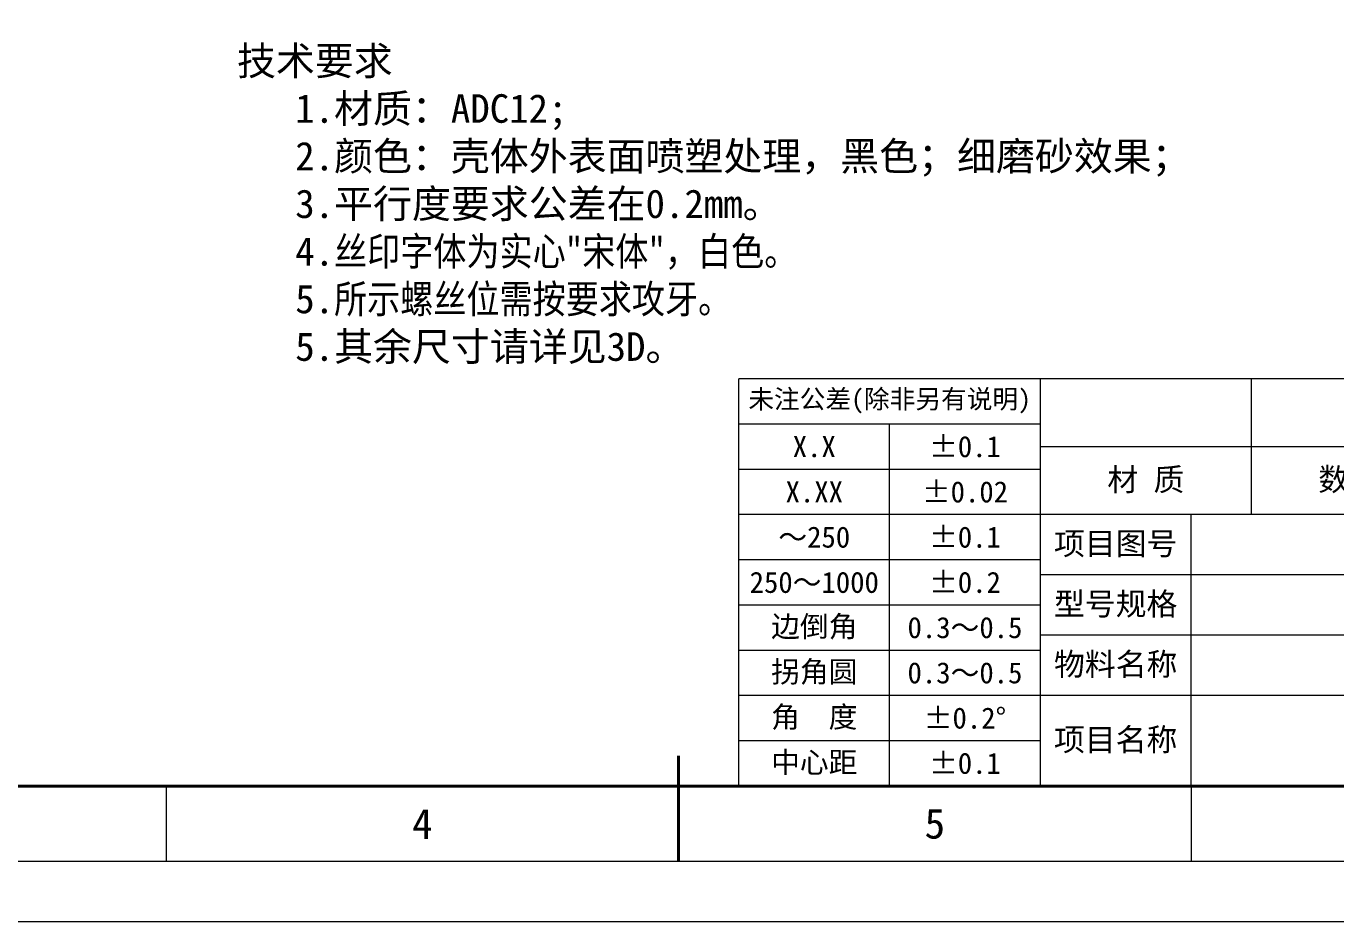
# Model space of a CAD drawing. Header units: millimetres. Extents: x 242 to 1026, y -183 to 372.
# Drawn here: x 528.5 to 757.9, y -182.7 to -25.9 of the extents above; entities that cross this region are included whole.
import ezdxf
from ezdxf.enums import TextEntityAlignment as Align

# ---------------------------------------------------------------- set-up
doc = ezdxf.new("R2010")
doc.units = ezdxf.units.MM
doc.header["$LTSCALE"] = 30.734
doc.layers.get('0').update_dxf_attribs({"linetype": 'CONTINUOUS'})
doc.layers.add('dim', color=2, linetype='CONTINUOUS', lineweight=15)
doc.layers.add('图框', color=85, linetype='CONTINUOUS', lineweight=20)
doc.layers.add('图纸边界', color=8, linetype='CONTINUOUS', lineweight=9, plot=False)
doc.styles.add('图框文字', font='')
doc.styles.get('图框文字').set_extended_font_data('SimSun')

# ---------------------------------------------------------------- blocks, each defined once
blk = doc.blocks.new('JC_A4')
at = {"layer": '图框', "lineweight": 40}
for p in [(152, 11), (152, 9)]:
    blk.add_line(p, (152, 4), dxfattribs=at)
at = {"layer": '图框'}
for p, q in [((118, 9), (118, 4)), ((186, 9), (186, 4))]:
    blk.add_line(p, q, dxfattribs=at)
blk.add_lwpolyline([(4, 206), (293, 206), (293, 4), (4, 4)], close=True, dxfattribs=at)
at = {"layer": '图框', "lineweight": 40}
blk.add_lwpolyline([(16, 201), (288, 201), (288, 9), (16, 9)], close=True, dxfattribs=at)
at = {"layer": '图纸边界'}
blk.add_lwpolyline([(0, 210), (297, 210), (297, 0), (0, 0)], close=True, dxfattribs=at)
at = {"layer": '图框', "char_height": 2, "attachment_point": 5, "style": '图框文字'}
for s, insert in [('4', (135, 6.5)), ('5', (169, 6.5))]:
    blk.add_mtext(s, dxfattribs=dict(at, insert=insert))
blk = doc.blocks.new('JC-TITTLE')
at = {"layer": '图框'}
for p, q in [((-132, 0), (-132, 27)), ((-112, 27), (-132, 27)), ((-112, 0), (-112, 27)), ((-56, 27), (-112, 27)), ((-98, 18), (-98, 27)), ((-112, 24), (-132, 24)), ((-122, 0), (-122, 24.013)), ((-56, 22.5), (-112, 22.5)), ((-112, 21), (-132, 21)), ((-112, 18), (-132, 18)), ((-56, 18), (-112, 18)), ((-102, 0), (-102, 18)), ((-112, 15), (-132, 15)), ((-56, 14), (-112, 14)), ((-112, 12), (-132, 12)), ((-56, 10), (-112, 10)), ((-112, 9), (-132, 9)), ((-112, 6), (-132, 6)), ((-56, 6), (-112, 6)), ((-112, 3), (-132, 3)), ((-56, 0), (-132, 0))]:
    blk.add_line(p, q, dxfattribs=at)
at = {"layer": '图框', "attachment_point": 5, "style": '图框文字'}
for s, insert, char_height in [('未注公差(除非另有说明)', (-122, 25.5), 1.25), ('X.X', (-127, 22.5), 1.4), ('%%P0.1', (-117, 22.5), 1.4), ('材 质', (-105, 20.25), 1.5), ('数 量', (-91, 20.25), 1.5), ('X.XX', (-127, 19.5), 1.4), ('%%P0.02', (-117, 19.5), 1.4), ('\\A1;～250', (-127, 16.5), 1.4), ('%%P0.1', (-117, 16.5), 1.4), ('项目图号', (-107, 16), 1.5), ('\\A1;250～1000', (-127, 13.5), 1.4), ('%%P0.2', (-117, 13.5), 1.4), ('型号规格', (-107, 12), 1.5), ('\\A1;边倒角', (-127, 10.5), 1.4), ('0.3{\\A1;～0.5}', (-117, 10.5), 1.4), ('物料名称', (-107, 8), 1.5), ('\\A1;拐角圆', (-127, 7.5), 1.4), ('0.3{\\A1;～0.5}', (-117, 7.5), 1.4), ('\\A1;角  度', (-127, 4.5), 1.4), ('%%P0.2%%D', (-117, 4.5), 1.4), ('项目名称', (-107, 3), 1.5), ('\\A1;中心距', (-127, 1.5), 1.4), ('%%P0.1', (-117, 1.5), 1.4)]:
    blk.add_mtext(s, dxfattribs=dict(at, insert=insert, char_height=char_height))
at = {"layer": '图框', "style": '图框文字'}
for tag, p in [('材质', (-105, 24.75)), ('数量', (-91, 24.75)), ('重量', (-77, 24.75)), ('备注', (-63, 24.75)), ('项目图号', (-79, 16)), ('型号规格', (-79, 12)), ('单位', (-32.5, 12)), ('比例', (-18.5, 12)), ('版本号', (-4.5, 12)), ('物料名称', (-79, 8)), ('绘制者', (-49, 4.5)), ('设计者', (-35, 4.5)), ('检查者', (-21, 4.5)), ('批准者', (-7, 4.5)), ('项目名称', (-79, 3)), ('绘制日期', (-49, 1.5)), ('设计日期', (-35, 1.5)), ('检查日期', (-21, 1.5)), ('批准日期', (-7, 1.5))]:
    blk.add_attdef(tag, text='', height=1.5, dxfattribs=at).set_placement(p, align=Align.MIDDLE_CENTER)

msp = doc.modelspace()

# ---------------------------------------------------------------- block references
at = {"xscale": 2.639999999999873, "yscale": 2.639999999999873, "zscale": 2.639999999999873}
msp.add_blockref('JC_A4', (241.54, -182.71), dxfattribs=at)
at = {"layer": 'dim', "xscale": 2.639999999999873, "yscale": 2.639999999999873, "zscale": 2.639999999999873}
msp.add_blockref('JC-TITTLE', (1001.86, -158.95), dxfattribs=at)

# ---------------------------------------------------------------- texts
at = {"layer": '图框', "insert": (565.46, -85.08), "char_height": 5, "attachment_point": 7, "style": '图框文字'}
msp.add_mtext('{\\fNSimSun|b0|i0|c134|p49;\\C3;技术要求\\P  \\fNSimSun|b0|i0|c0|p49; \\fNSimSun|b0|i0|c134|p49;1.材质：ADC12; \\P   2.颜色：壳体外表面喷塑处理，黑色；细磨砂效果；\\P   3.平行度要求公差在0.2mm。\\P   4.\\fSimSun|b0|i0|c134|p2;\\W0.85;丝印字体为实心"宋体"，白色。\\P\\fNSimSun|b0|i0|c134|p49;\\W1;   5.\\fSimSun|b0|i0|c134|p2;\\W0.85;所示螺丝位需按要求攻牙。\\P\\fNSimSun|b0|i0|c134|p49;\\W1;   5.其余尺寸请详见3D。}', dxfattribs=at)

doc.saveas('drawing.dxf')
